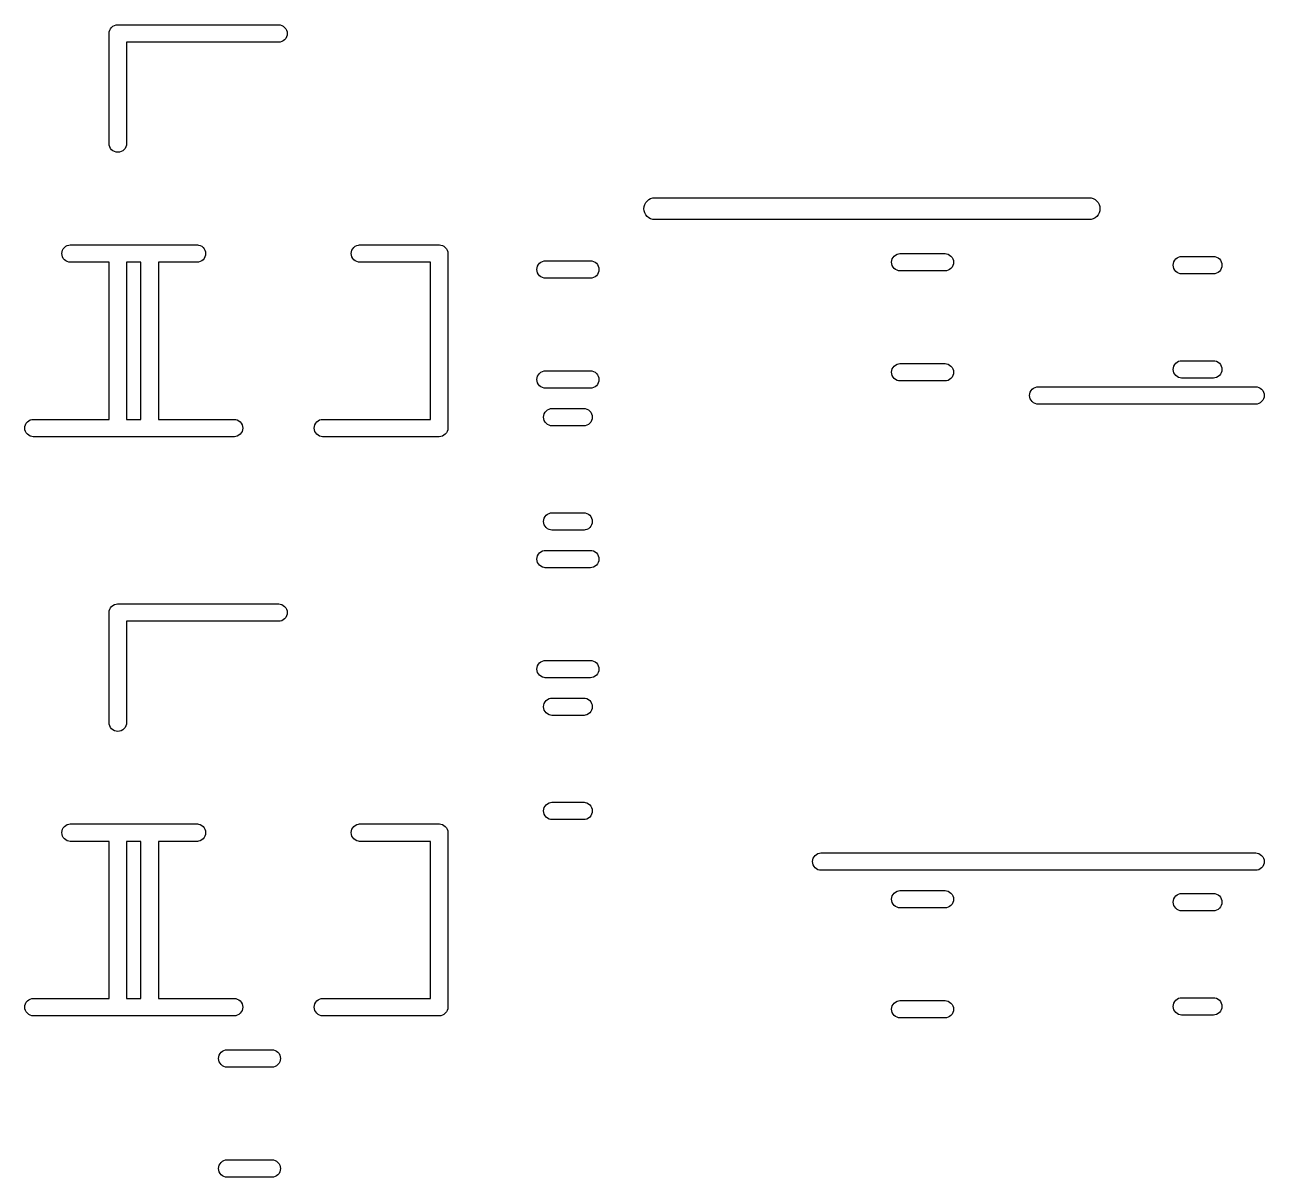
# Model space of a CAD drawing. Extents: x 0.47 to 2.43, y -7.79 to -4.92.
# Drawn here: x 0.8838 to 1.2209, y -7.785 to -7.4716 of the extents above; entities that cross this region are included whole.
import ezdxf

# ---------------------------------------------------------------- set-up
doc = ezdxf.new("R2010")
doc.units = 0
doc.header["$MEASUREMENT"] = 0
doc.layers.add('BLACK', color=7, linetype='CONTINUOUS')

msp = doc.modelspace()

# ---------------------------------------------------------------- linework, layer by layer
at = {"layer": 'BLACK', "linetype": 'CONTINUOUS'}
for p, q in [((0.906681, -7.47402), (0.906727, -7.47355)), ((0.906693, -7.47413), (0.906681, -7.47402)), ((0.906693, -7.50405), (0.906693, -7.47413)), ((0.906727, -7.47355), (0.906862, -7.47311)), ((0.906862, -7.47311), (0.907082, -7.4727)), ((0.907082, -7.4727), (0.907377, -7.47234)), ((0.907377, -7.47234), (0.907736, -7.47204)), ((0.907736, -7.47204), (0.908147, -7.47182)), ((0.908147, -7.47182), (0.908592, -7.47169)), ((0.908592, -7.47169), (0.908939, -7.47165)), ((0.908939, -7.47165), (0.909055, -7.47164)), ((0.908939, -7.47165), (0.908939, -7.47165)), ((0.909055, -7.47164), (0.909171, -7.47165)), ((0.909171, -7.47165), (0.952872, -7.47165)), ((0.952872, -7.47165), (0.953219, -7.47169)), ((0.953219, -7.47169), (0.953664, -7.47182)), ((0.953664, -7.47182), (0.954075, -7.47204)), ((0.954075, -7.47204), (0.954434, -7.47234)), ((0.954434, -7.47234), (0.954729, -7.4727)), ((0.954729, -7.4727), (0.954949, -7.47311)), ((0.954949, -7.47311), (0.955084, -7.47355)), ((0.955084, -7.47355), (0.95513, -7.47402)), ((0.95513, -7.47402), (0.955084, -7.47448)), ((0.952872, -7.47638), (0.911417, -7.47638)), ((0.911417, -7.47638), (0.911417, -7.50405)), ((0.953219, -7.47634), (0.952872, -7.47638)), ((0.953664, -7.47621), (0.953219, -7.47634)), ((0.954075, -7.47599), (0.953664, -7.47621)), ((0.954434, -7.47569), (0.954075, -7.47599)), ((0.954729, -7.47533), (0.954434, -7.47569)), ((0.954949, -7.47492), (0.954729, -7.47533)), ((0.955084, -7.47448), (0.954949, -7.47492)), ((0.906727, -7.5044), (0.906693, -7.50405)), ((0.906862, -7.50485), (0.906727, -7.5044)), ((0.911383, -7.5044), (0.911248, -7.50485)), ((0.911417, -7.50405), (0.911383, -7.5044)), ((0.907082, -7.50526), (0.906862, -7.50485)), ((0.907377, -7.50562), (0.907082, -7.50526)), ((0.907736, -7.50591), (0.907377, -7.50562)), ((0.908147, -7.50613), (0.907736, -7.50591)), ((0.908592, -7.50627), (0.908147, -7.50613)), ((0.909055, -7.50631), (0.908592, -7.50627)), ((0.909518, -7.50627), (0.909055, -7.50631)), ((0.909963, -7.50613), (0.909518, -7.50627)), ((0.910374, -7.50591), (0.909963, -7.50613)), ((0.910734, -7.50562), (0.910374, -7.50591)), ((0.911029, -7.50526), (0.910734, -7.50562)), ((0.911248, -7.50485), (0.911029, -7.50526)), ((1.05215, -7.52165), (1.05221, -7.52107)), ((1.05221, -7.52107), (1.05238, -7.52052)), ((1.05238, -7.52052), (1.05265, -7.52001)), ((1.05265, -7.52001), (1.05302, -7.51956)), ((1.05302, -7.51956), (1.05347, -7.51919)), ((1.05347, -7.51919), (1.05398, -7.51891)), ((1.05398, -7.51891), (1.05454, -7.51874)), ((1.05454, -7.51874), (1.05497, -7.5187)), ((1.05497, -7.5187), (1.17337, -7.5187)), ((1.17337, -7.5187), (1.17381, -7.51874)), ((1.17381, -7.51874), (1.17436, -7.51891)), ((1.17436, -7.51891), (1.17488, -7.51919)), ((1.17488, -7.51919), (1.17533, -7.51956)), ((1.17533, -7.51956), (1.1757, -7.52001)), ((1.1757, -7.52001), (1.17597, -7.52052)), ((1.17597, -7.52052), (1.17614, -7.52107)), ((1.17614, -7.52107), (1.1762, -7.52165)), ((1.05221, -7.52223), (1.05215, -7.52165)), ((1.05238, -7.52279), (1.05221, -7.52223)), ((1.05265, -7.5233), (1.05238, -7.52279)), ((1.05302, -7.52375), (1.05265, -7.5233)), ((1.05347, -7.52412), (1.05302, -7.52375)), ((1.05398, -7.52439), (1.05347, -7.52412)), ((1.05454, -7.52456), (1.05398, -7.52439)), ((1.05497, -7.52461), (1.05454, -7.52456)), ((1.17337, -7.52461), (1.05497, -7.52461)), ((1.17381, -7.52456), (1.17337, -7.52461)), ((1.17436, -7.52439), (1.17381, -7.52456)), ((1.17488, -7.52412), (1.17436, -7.52439)), ((1.17533, -7.52375), (1.17488, -7.52412)), ((1.1757, -7.5233), (1.17533, -7.52375)), ((1.17597, -7.52279), (1.1757, -7.5233)), ((1.17614, -7.52223), (1.17597, -7.52279)), ((1.1762, -7.52165), (1.17614, -7.52223)), ((0.908939, -7.5315), (0.909055, -7.53148)), ((0.909055, -7.53148), (0.909171, -7.5315)), ((0.917601, -7.5315), (0.917717, -7.53148)), ((0.917717, -7.53148), (0.917832, -7.5315)), ((0.996341, -7.5315), (0.996457, -7.53148)), ((0.996457, -7.53148), (0.996573, -7.5315)), ((0.893826, -7.53386), (0.893872, -7.5334)), ((0.893872, -7.53432), (0.893826, -7.53386)), ((0.893872, -7.5334), (0.894007, -7.53295)), ((0.894007, -7.53477), (0.893872, -7.53432)), ((0.894007, -7.53295), (0.894226, -7.53254)), ((0.894226, -7.53518), (0.894007, -7.53477)), ((0.894226, -7.53254), (0.894521, -7.53218)), ((0.894521, -7.53218), (0.894881, -7.53188)), ((0.894881, -7.53188), (0.895291, -7.53167)), ((0.895291, -7.53167), (0.895737, -7.53153)), ((0.895737, -7.53153), (0.896084, -7.5315)), ((0.896084, -7.5315), (0.908939, -7.5315)), ((0.909171, -7.5315), (0.917601, -7.5315)), ((0.917832, -7.5315), (0.930688, -7.5315)), ((0.930688, -7.5315), (0.931035, -7.53153)), ((0.931035, -7.53153), (0.93148, -7.53167)), ((0.93148, -7.53167), (0.931891, -7.53188)), ((0.931891, -7.53188), (0.93225, -7.53218)), ((0.93225, -7.53218), (0.932546, -7.53254)), ((0.932546, -7.53254), (0.932765, -7.53295)), ((0.932765, -7.53477), (0.932546, -7.53518)), ((0.932765, -7.53295), (0.9329, -7.5334)), ((0.9329, -7.53432), (0.932765, -7.53477)), ((0.9329, -7.5334), (0.932946, -7.53386)), ((0.932946, -7.53386), (0.9329, -7.53432)), ((0.972566, -7.53386), (0.972612, -7.5334)), ((0.972612, -7.53432), (0.972566, -7.53386)), ((0.972612, -7.5334), (0.972747, -7.53295)), ((0.972747, -7.53477), (0.972612, -7.53432)), ((0.972747, -7.53295), (0.972966, -7.53254)), ((0.972966, -7.53518), (0.972747, -7.53477)), ((0.972966, -7.53254), (0.973261, -7.53218)), ((0.973261, -7.53218), (0.973621, -7.53188)), ((0.973621, -7.53188), (0.974031, -7.53167)), ((0.974031, -7.53167), (0.974477, -7.53153)), ((0.974477, -7.53153), (0.974824, -7.5315)), ((0.974824, -7.5315), (0.996341, -7.5315)), ((0.996573, -7.5315), (0.996573, -7.5315)), ((0.996573, -7.5315), (0.99692, -7.53153)), ((0.99692, -7.53153), (0.997365, -7.53167)), ((0.997365, -7.53167), (0.997775, -7.53188)), ((0.997775, -7.53188), (0.998135, -7.53218)), ((0.998135, -7.53218), (0.99843, -7.53254)), ((0.99843, -7.53254), (0.99865, -7.53295)), ((0.99865, -7.53295), (0.998785, -7.5334)), ((0.998785, -7.5334), (0.99883, -7.53386)), ((0.99883, -7.53386), (0.998819, -7.53397)), ((0.998819, -7.53397), (0.998819, -7.58118)), ((1.11993, -7.5349), (1.12023, -7.53454)), ((1.12023, -7.53454), (1.12059, -7.53425)), ((1.12059, -7.53425), (1.121, -7.53403)), ((1.121, -7.53403), (1.12144, -7.53389)), ((1.12144, -7.53389), (1.12179, -7.53386)), ((1.12179, -7.53386), (1.13412, -7.53386)), ((1.13412, -7.53386), (1.13446, -7.53389)), ((1.13446, -7.53389), (1.13491, -7.53403)), ((1.13491, -7.53403), (1.13532, -7.53425)), ((1.13532, -7.53425), (1.13568, -7.53454)), ((1.13568, -7.53454), (1.13598, -7.5349)), ((1.19719, -7.53503), (1.1976, -7.53481)), ((1.1976, -7.53481), (1.19805, -7.53468)), ((1.19805, -7.53468), (1.19839, -7.53465)), ((1.19839, -7.53465), (1.20712, -7.53465)), ((1.20712, -7.53465), (1.20746, -7.53468)), ((1.20746, -7.53468), (1.20791, -7.53481)), ((1.20791, -7.53481), (1.20832, -7.53503)), ((0.894521, -7.53554), (0.894226, -7.53518)), ((0.894881, -7.53583), (0.894521, -7.53554)), ((0.895291, -7.53605), (0.894881, -7.53583)), ((0.895737, -7.53619), (0.895291, -7.53605)), ((0.896084, -7.53622), (0.895737, -7.53619)), ((0.906693, -7.53622), (0.896084, -7.53622)), ((0.906693, -7.57894), (0.906693, -7.53622)), ((0.911417, -7.53622), (0.911417, -7.57894)), ((0.915354, -7.53622), (0.911417, -7.53622)), ((0.915354, -7.57894), (0.915354, -7.53622)), ((0.930688, -7.53622), (0.920079, -7.53622)), ((0.920079, -7.53622), (0.920079, -7.57894)), ((0.931035, -7.53619), (0.930688, -7.53622)), ((0.93148, -7.53605), (0.931035, -7.53619)), ((0.931891, -7.53583), (0.93148, -7.53605)), ((0.93225, -7.53554), (0.931891, -7.53583)), ((0.932546, -7.53518), (0.93225, -7.53554)), ((0.973261, -7.53554), (0.972966, -7.53518)), ((0.973621, -7.53583), (0.973261, -7.53554)), ((0.974031, -7.53605), (0.973621, -7.53583)), ((0.974477, -7.53619), (0.974031, -7.53605)), ((0.974824, -7.53622), (0.974477, -7.53619)), ((0.994094, -7.53622), (0.974824, -7.53622)), ((0.994095, -7.57894), (0.994094, -7.53622)), ((1.02307, -7.53819), (1.02312, -7.53773)), ((1.02312, -7.53865), (1.02307, -7.53819)), ((1.02312, -7.53773), (1.02325, -7.53728)), ((1.02325, -7.53728), (1.02347, -7.53687)), ((1.02347, -7.53687), (1.02377, -7.53651)), ((1.02377, -7.53651), (1.02413, -7.53622)), ((1.02413, -7.53622), (1.02454, -7.536)), ((1.02454, -7.536), (1.02498, -7.53586)), ((1.02498, -7.53586), (1.02533, -7.53583)), ((1.02533, -7.53583), (1.03766, -7.53583)), ((1.03766, -7.53583), (1.03801, -7.53586)), ((1.03801, -7.53586), (1.03845, -7.536)), ((1.03845, -7.536), (1.03886, -7.53622)), ((1.03886, -7.53622), (1.03922, -7.53651)), ((1.03922, -7.53651), (1.03952, -7.53687)), ((1.03952, -7.53687), (1.03974, -7.53728)), ((1.03974, -7.53728), (1.03987, -7.53773)), ((1.03987, -7.53773), (1.03992, -7.53819)), ((1.03992, -7.53819), (1.03987, -7.53865)), ((1.11953, -7.53622), (1.11958, -7.53576)), ((1.11958, -7.53668), (1.11953, -7.53622)), ((1.11958, -7.53576), (1.11971, -7.53531)), ((1.11971, -7.53713), (1.11958, -7.53668)), ((1.11971, -7.53531), (1.11993, -7.5349)), ((1.11993, -7.53754), (1.11971, -7.53713)), ((1.12023, -7.5379), (1.11993, -7.53754)), ((1.12059, -7.53819), (1.12023, -7.5379)), ((1.121, -7.53841), (1.12059, -7.53819)), ((1.13532, -7.53819), (1.13491, -7.53841)), ((1.13568, -7.5379), (1.13532, -7.53819)), ((1.13598, -7.53754), (1.13568, -7.5379)), ((1.13598, -7.5349), (1.13619, -7.53531)), ((1.13619, -7.53713), (1.13598, -7.53754)), ((1.13619, -7.53531), (1.13633, -7.53576)), ((1.13633, -7.53668), (1.13619, -7.53713)), ((1.13633, -7.53576), (1.13638, -7.53622)), ((1.13638, -7.53622), (1.13633, -7.53668)), ((1.19614, -7.53701), (1.19618, -7.53654)), ((1.19618, -7.53747), (1.19614, -7.53701)), ((1.19618, -7.53654), (1.19632, -7.5361)), ((1.19632, -7.53792), (1.19618, -7.53747)), ((1.19632, -7.5361), (1.19654, -7.53569)), ((1.19654, -7.53833), (1.19632, -7.53792)), ((1.19654, -7.53569), (1.19683, -7.53533)), ((1.19683, -7.53533), (1.19719, -7.53503)), ((1.20832, -7.53503), (1.20868, -7.53533)), ((1.20868, -7.53533), (1.20897, -7.53569)), ((1.20897, -7.53569), (1.20919, -7.5361)), ((1.20919, -7.53792), (1.20897, -7.53833)), ((1.20919, -7.5361), (1.20933, -7.53654)), ((1.20933, -7.53747), (1.20919, -7.53792)), ((1.20933, -7.53654), (1.20938, -7.53701)), ((1.20938, -7.53701), (1.20933, -7.53747)), ((1.02325, -7.5391), (1.02312, -7.53865)), ((1.02347, -7.53951), (1.02325, -7.5391)), ((1.02377, -7.53987), (1.02347, -7.53951)), ((1.02413, -7.54016), (1.02377, -7.53987)), ((1.02454, -7.54038), (1.02413, -7.54016)), ((1.02498, -7.54052), (1.02454, -7.54038)), ((1.02533, -7.54055), (1.02498, -7.54052)), ((1.03766, -7.54055), (1.02533, -7.54055)), ((1.03801, -7.54052), (1.03766, -7.54055)), ((1.03845, -7.54038), (1.03801, -7.54052)), ((1.03886, -7.54016), (1.03845, -7.54038)), ((1.03922, -7.53987), (1.03886, -7.54016)), ((1.03952, -7.53951), (1.03922, -7.53987)), ((1.03974, -7.5391), (1.03952, -7.53951)), ((1.03987, -7.53865), (1.03974, -7.5391)), ((1.12144, -7.53855), (1.121, -7.53841)), ((1.12179, -7.53858), (1.12144, -7.53855)), ((1.13412, -7.53858), (1.12179, -7.53858)), ((1.13446, -7.53855), (1.13412, -7.53858)), ((1.13491, -7.53841), (1.13446, -7.53855)), ((1.19683, -7.53869), (1.19654, -7.53833)), ((1.19719, -7.53898), (1.19683, -7.53869)), ((1.1976, -7.5392), (1.19719, -7.53898)), ((1.19805, -7.53934), (1.1976, -7.5392)), ((1.19839, -7.53937), (1.19805, -7.53934)), ((1.20712, -7.53937), (1.19839, -7.53937)), ((1.20746, -7.53934), (1.20712, -7.53937)), ((1.20791, -7.5392), (1.20746, -7.53934)), ((1.20832, -7.53898), (1.20791, -7.5392)), ((1.20868, -7.53869), (1.20832, -7.53898)), ((1.20897, -7.53833), (1.20868, -7.53869)), ((1.11971, -7.56523), (1.11993, -7.56482)), ((1.11993, -7.56482), (1.12023, -7.56446)), ((1.12023, -7.56446), (1.12059, -7.56417)), ((1.12059, -7.56417), (1.121, -7.56395)), ((1.121, -7.56395), (1.12144, -7.56381)), ((1.12144, -7.56381), (1.12179, -7.56378)), ((1.12179, -7.56378), (1.13412, -7.56378)), ((1.13412, -7.56378), (1.13446, -7.56381)), ((1.13446, -7.56381), (1.13491, -7.56395)), ((1.13491, -7.56395), (1.13532, -7.56417)), ((1.13532, -7.56417), (1.13568, -7.56446)), ((1.13568, -7.56446), (1.13598, -7.56482)), ((1.13598, -7.56482), (1.13619, -7.56523)), ((1.19614, -7.56535), (1.19618, -7.56489)), ((1.19618, -7.56489), (1.19632, -7.56445)), ((1.19632, -7.56445), (1.19654, -7.56404)), ((1.19654, -7.56404), (1.19683, -7.56368)), ((1.19683, -7.56368), (1.19719, -7.56338)), ((1.19719, -7.56338), (1.1976, -7.56316)), ((1.1976, -7.56316), (1.19805, -7.56303)), ((1.19805, -7.56303), (1.19839, -7.56299)), ((1.19839, -7.56299), (1.20712, -7.56299)), ((1.20712, -7.56299), (1.20746, -7.56303)), ((1.20746, -7.56303), (1.20791, -7.56316)), ((1.20791, -7.56316), (1.20832, -7.56338)), ((1.20832, -7.56338), (1.20868, -7.56368)), ((1.20868, -7.56368), (1.20897, -7.56404)), ((1.20897, -7.56404), (1.20919, -7.56445)), ((1.20919, -7.56445), (1.20933, -7.56489)), ((1.20933, -7.56489), (1.20938, -7.56535)), ((1.02307, -7.56811), (1.02312, -7.56765)), ((1.02312, -7.56857), (1.02307, -7.56811)), ((1.02312, -7.56765), (1.02325, -7.5672)), ((1.02325, -7.5672), (1.02347, -7.56679)), ((1.02347, -7.56679), (1.02377, -7.56643)), ((1.02377, -7.56643), (1.02413, -7.56614)), ((1.02413, -7.56614), (1.02454, -7.56592)), ((1.02454, -7.56592), (1.02498, -7.56578)), ((1.02498, -7.56578), (1.02533, -7.56575)), ((1.02533, -7.56575), (1.03766, -7.56575)), ((1.03766, -7.56575), (1.03801, -7.56578)), ((1.03801, -7.56578), (1.03845, -7.56592)), ((1.03845, -7.56592), (1.03886, -7.56614)), ((1.03886, -7.56614), (1.03922, -7.56643)), ((1.03922, -7.56643), (1.03952, -7.56679)), ((1.03952, -7.56679), (1.03974, -7.5672)), ((1.03974, -7.5672), (1.03987, -7.56765)), ((1.03987, -7.56765), (1.03992, -7.56811)), ((1.03992, -7.56811), (1.03987, -7.56857)), ((1.11953, -7.56614), (1.11958, -7.56568)), ((1.11958, -7.5666), (1.11953, -7.56614)), ((1.11958, -7.56568), (1.11971, -7.56523)), ((1.11971, -7.56705), (1.11958, -7.5666)), ((1.11993, -7.56746), (1.11971, -7.56705)), ((1.12023, -7.56782), (1.11993, -7.56746)), ((1.12059, -7.56812), (1.12023, -7.56782)), ((1.121, -7.56833), (1.12059, -7.56812)), ((1.12144, -7.56847), (1.121, -7.56833)), ((1.12179, -7.5685), (1.12144, -7.56847)), ((1.13412, -7.5685), (1.12179, -7.5685)), ((1.13446, -7.56847), (1.13412, -7.5685)), ((1.13491, -7.56833), (1.13446, -7.56847)), ((1.13532, -7.56812), (1.13491, -7.56833)), ((1.13568, -7.56782), (1.13532, -7.56812)), ((1.13598, -7.56746), (1.13568, -7.56782)), ((1.13619, -7.56705), (1.13598, -7.56746)), ((1.13619, -7.56523), (1.13633, -7.56568)), ((1.13633, -7.5666), (1.13619, -7.56705)), ((1.13633, -7.56568), (1.13638, -7.56614)), ((1.13638, -7.56614), (1.13633, -7.5666)), ((1.19618, -7.56582), (1.19614, -7.56535)), ((1.19632, -7.56626), (1.19618, -7.56582)), ((1.19654, -7.56667), (1.19632, -7.56626)), ((1.19683, -7.56703), (1.19654, -7.56667)), ((1.19719, -7.56733), (1.19683, -7.56703)), ((1.1976, -7.56755), (1.19719, -7.56733)), ((1.19805, -7.56768), (1.1976, -7.56755)), ((1.19839, -7.56772), (1.19805, -7.56768)), ((1.20712, -7.56772), (1.19839, -7.56772)), ((1.20746, -7.56768), (1.20712, -7.56772)), ((1.20791, -7.56755), (1.20746, -7.56768)), ((1.20832, -7.56733), (1.20791, -7.56755)), ((1.20868, -7.56703), (1.20832, -7.56733)), ((1.20897, -7.56667), (1.20868, -7.56703)), ((1.20919, -7.56626), (1.20897, -7.56667)), ((1.20933, -7.56582), (1.20919, -7.56626)), ((1.20938, -7.56535), (1.20933, -7.56582)), ((1.02325, -7.56902), (1.02312, -7.56857)), ((1.02347, -7.56943), (1.02325, -7.56902)), ((1.02377, -7.56979), (1.02347, -7.56943)), ((1.02413, -7.57008), (1.02377, -7.56979)), ((1.02454, -7.5703), (1.02413, -7.57008)), ((1.02498, -7.57044), (1.02454, -7.5703)), ((1.02533, -7.57047), (1.02498, -7.57044)), ((1.03766, -7.57047), (1.02533, -7.57047)), ((1.03801, -7.57044), (1.03766, -7.57047)), ((1.03845, -7.5703), (1.03801, -7.57044)), ((1.03886, -7.57008), (1.03845, -7.5703)), ((1.03922, -7.56979), (1.03886, -7.57008)), ((1.03952, -7.56943), (1.03922, -7.56979)), ((1.03974, -7.56902), (1.03952, -7.56943)), ((1.03987, -7.56857), (1.03974, -7.56902)), ((1.15712, -7.57198), (1.15726, -7.57153)), ((1.15726, -7.57153), (1.15748, -7.57112)), ((1.15748, -7.57112), (1.15777, -7.57076)), ((1.15777, -7.57076), (1.15813, -7.57047)), ((1.15813, -7.57047), (1.15854, -7.57025)), ((1.15854, -7.57025), (1.15899, -7.57011)), ((1.15899, -7.57011), (1.15933, -7.57008)), ((1.15933, -7.57008), (1.21862, -7.57008)), ((1.21862, -7.57008), (1.21897, -7.57011)), ((1.21897, -7.57011), (1.21941, -7.57025)), ((1.21941, -7.57025), (1.21982, -7.57047)), ((1.21982, -7.57047), (1.22018, -7.57076)), ((1.22018, -7.57076), (1.22048, -7.57112)), ((1.22048, -7.57112), (1.2207, -7.57153)), ((1.2207, -7.57153), (1.22083, -7.57198)), ((1.15708, -7.57244), (1.15712, -7.57198)), ((1.15712, -7.5729), (1.15708, -7.57244)), ((1.15726, -7.57335), (1.15712, -7.5729)), ((1.15748, -7.57376), (1.15726, -7.57335)), ((1.15777, -7.57412), (1.15748, -7.57376)), ((1.15813, -7.57441), (1.15777, -7.57412)), ((1.15854, -7.57463), (1.15813, -7.57441)), ((1.15899, -7.57477), (1.15854, -7.57463)), ((1.15933, -7.5748), (1.15899, -7.57477)), ((1.21862, -7.5748), (1.15933, -7.5748)), ((1.21897, -7.57477), (1.21862, -7.5748)), ((1.21941, -7.57463), (1.21897, -7.57477)), ((1.21982, -7.57441), (1.21941, -7.57463)), ((1.22018, -7.57412), (1.21982, -7.57441)), ((1.22048, -7.57376), (1.22018, -7.57412)), ((1.2207, -7.57335), (1.22048, -7.57376)), ((1.22083, -7.5729), (1.2207, -7.57335)), ((1.22083, -7.57198), (1.22088, -7.57244)), ((1.22088, -7.57244), (1.22083, -7.5729)), ((1.02488, -7.57835), (1.02492, -7.57788)), ((1.02492, -7.57881), (1.02488, -7.57835)), ((1.02492, -7.57788), (1.02506, -7.57744)), ((1.02506, -7.57744), (1.02528, -7.57703)), ((1.02528, -7.57703), (1.02557, -7.57667)), ((1.02557, -7.57667), (1.02593, -7.57637)), ((1.02593, -7.57637), (1.02634, -7.57615)), ((1.02634, -7.57615), (1.02679, -7.57602)), ((1.02679, -7.57602), (1.02713, -7.57598)), ((1.02713, -7.57598), (1.03586, -7.57598)), ((1.03586, -7.57598), (1.0362, -7.57602)), ((1.0362, -7.57602), (1.03665, -7.57615)), ((1.03665, -7.57615), (1.03706, -7.57637)), ((1.03706, -7.57637), (1.03742, -7.57667)), ((1.03742, -7.57667), (1.03772, -7.57703)), ((1.03772, -7.57703), (1.03793, -7.57744)), ((1.03793, -7.57744), (1.03807, -7.57788)), ((1.03807, -7.57788), (1.03812, -7.57835)), ((1.03812, -7.57835), (1.03807, -7.57881)), ((0.88375, -7.5813), (0.883795, -7.58084)), ((0.883795, -7.58176), (0.88375, -7.5813)), ((0.883795, -7.58084), (0.88393, -7.58039)), ((0.88393, -7.58221), (0.883795, -7.58176)), ((0.88393, -7.58039), (0.88415, -7.57998)), ((0.88415, -7.57998), (0.884445, -7.57962)), ((0.884445, -7.57962), (0.884805, -7.57933)), ((0.884805, -7.57933), (0.885215, -7.57911)), ((0.885215, -7.57911), (0.88566, -7.57897)), ((0.88566, -7.57897), (0.886007, -7.57894)), ((0.886007, -7.57894), (0.906693, -7.57894)), ((0.911417, -7.57894), (0.915354, -7.57894)), ((0.920079, -7.57894), (0.940764, -7.57894)), ((0.940764, -7.57894), (0.941111, -7.57897)), ((0.941111, -7.57897), (0.941557, -7.57911)), ((0.941557, -7.57911), (0.941967, -7.57933)), ((0.941967, -7.57933), (0.942327, -7.57962)), ((0.942327, -7.57962), (0.942622, -7.57998)), ((0.942622, -7.57998), (0.942841, -7.58039)), ((0.942841, -7.58039), (0.942976, -7.58084)), ((0.942976, -7.58176), (0.942841, -7.58221)), ((0.942976, -7.58084), (0.943022, -7.5813)), ((0.943022, -7.5813), (0.942976, -7.58176)), ((0.96249, -7.5813), (0.962535, -7.58084)), ((0.962535, -7.58176), (0.96249, -7.5813)), ((0.962535, -7.58084), (0.96267, -7.58039)), ((0.96267, -7.58221), (0.962535, -7.58176)), ((0.96267, -7.58039), (0.96289, -7.57998)), ((0.96289, -7.57998), (0.963185, -7.57962)), ((0.963185, -7.57962), (0.963545, -7.57933)), ((0.963545, -7.57933), (0.963955, -7.57911)), ((0.963955, -7.57911), (0.9644, -7.57897)), ((0.9644, -7.57897), (0.964747, -7.57894)), ((0.964747, -7.57894), (0.994095, -7.57894)), ((0.998785, -7.58176), (0.99865, -7.58221)), ((0.998819, -7.58142), (0.998785, -7.58176)), ((0.998819, -7.58118), (0.99883, -7.5813)), ((0.99883, -7.5813), (0.998819, -7.58142)), ((1.02506, -7.57925), (1.02492, -7.57881)), ((1.02528, -7.57967), (1.02506, -7.57925)), ((1.02557, -7.58002), (1.02528, -7.57967)), ((1.02593, -7.58032), (1.02557, -7.58002)), ((1.02634, -7.58054), (1.02593, -7.58032)), ((1.02679, -7.58067), (1.02634, -7.58054)), ((1.02713, -7.58071), (1.02679, -7.58067)), ((1.03586, -7.58071), (1.02713, -7.58071)), ((1.0362, -7.58067), (1.03586, -7.58071)), ((1.03665, -7.58054), (1.0362, -7.58067)), ((1.03706, -7.58032), (1.03665, -7.58054)), ((1.03742, -7.58002), (1.03706, -7.58032)), ((1.03772, -7.57967), (1.03742, -7.58002)), ((1.03793, -7.57925), (1.03772, -7.57967)), ((1.03807, -7.57881), (1.03793, -7.57925)), ((0.88415, -7.58262), (0.88393, -7.58221)), ((0.884445, -7.58298), (0.88415, -7.58262)), ((0.884805, -7.58327), (0.884445, -7.58298)), ((0.885215, -7.58349), (0.884805, -7.58327)), ((0.88566, -7.58363), (0.885215, -7.58349)), ((0.886007, -7.58366), (0.88566, -7.58363)), ((0.908939, -7.58366), (0.886007, -7.58366)), ((0.909055, -7.58367), (0.908939, -7.58366)), ((0.909171, -7.58366), (0.909055, -7.58367)), ((0.917601, -7.58366), (0.909171, -7.58366)), ((0.917717, -7.58367), (0.917601, -7.58366)), ((0.917833, -7.58366), (0.917717, -7.58367)), ((0.940764, -7.58366), (0.917833, -7.58366)), ((0.941111, -7.58363), (0.940764, -7.58366)), ((0.941557, -7.58349), (0.941111, -7.58363)), ((0.941967, -7.58327), (0.941557, -7.58349)), ((0.942327, -7.58298), (0.941967, -7.58327)), ((0.942622, -7.58262), (0.942327, -7.58298)), ((0.942841, -7.58221), (0.942622, -7.58262)), ((0.96289, -7.58262), (0.96267, -7.58221)), ((0.963185, -7.58298), (0.96289, -7.58262)), ((0.963545, -7.58327), (0.963185, -7.58298)), ((0.963955, -7.58349), (0.963545, -7.58327)), ((0.9644, -7.58363), (0.963955, -7.58349)), ((0.964747, -7.58366), (0.9644, -7.58363)), ((0.996341, -7.58366), (0.964747, -7.58366)), ((0.996457, -7.58367), (0.996341, -7.58366)), ((0.99692, -7.58363), (0.996457, -7.58367)), ((0.997365, -7.58349), (0.99692, -7.58363)), ((0.997775, -7.58327), (0.997365, -7.58349)), ((0.998135, -7.58298), (0.997775, -7.58327)), ((0.99843, -7.58262), (0.998135, -7.58298)), ((0.99865, -7.58221), (0.99843, -7.58262)), ((1.02506, -7.60578), (1.02528, -7.60537)), ((1.02528, -7.60537), (1.02557, -7.60501)), ((1.02557, -7.60501), (1.02593, -7.60472)), ((1.02593, -7.60472), (1.02634, -7.6045)), ((1.02634, -7.6045), (1.02679, -7.60436)), ((1.02679, -7.60436), (1.02713, -7.60433)), ((1.02713, -7.60433), (1.03586, -7.60433)), ((1.03586, -7.60433), (1.0362, -7.60436)), ((1.0362, -7.60436), (1.03665, -7.6045)), ((1.03665, -7.6045), (1.03706, -7.60472)), ((1.03706, -7.60472), (1.03742, -7.60501)), ((1.03742, -7.60501), (1.03772, -7.60537)), ((1.03772, -7.60537), (1.03793, -7.60578)), ((1.02488, -7.60669), (1.02492, -7.60623)), ((1.02492, -7.60716), (1.02488, -7.60669)), ((1.02492, -7.60623), (1.02506, -7.60578)), ((1.02506, -7.6076), (1.02492, -7.60716)), ((1.02528, -7.60801), (1.02506, -7.6076)), ((1.02557, -7.60837), (1.02528, -7.60801)), ((1.02593, -7.60867), (1.02557, -7.60837)), ((1.02634, -7.60889), (1.02593, -7.60867)), ((1.02679, -7.60902), (1.02634, -7.60889)), ((1.02713, -7.60906), (1.02679, -7.60902)), ((1.0362, -7.60902), (1.03586, -7.60906)), ((1.03665, -7.60889), (1.0362, -7.60902)), ((1.03706, -7.60867), (1.03665, -7.60889)), ((1.03742, -7.60837), (1.03706, -7.60867)), ((1.03772, -7.60801), (1.03742, -7.60837)), ((1.03793, -7.6076), (1.03772, -7.60801)), ((1.03793, -7.60578), (1.03807, -7.60623)), ((1.03807, -7.60716), (1.03793, -7.6076)), ((1.03807, -7.60623), (1.03812, -7.60669)), ((1.03812, -7.60669), (1.03807, -7.60716)), ((1.03586, -7.60906), (1.02713, -7.60906)), ((1.02325, -7.61602), (1.02347, -7.61561)), ((1.02347, -7.61561), (1.02377, -7.61525)), ((1.02377, -7.61525), (1.02413, -7.61496)), ((1.02413, -7.61496), (1.02454, -7.61474)), ((1.02454, -7.61474), (1.02498, -7.6146)), ((1.02498, -7.6146), (1.02533, -7.61457)), ((1.02533, -7.61457), (1.03766, -7.61457)), ((1.03766, -7.61457), (1.03801, -7.6146)), ((1.03801, -7.6146), (1.03845, -7.61474)), ((1.03845, -7.61474), (1.03886, -7.61496)), ((1.03886, -7.61496), (1.03922, -7.61525)), ((1.03922, -7.61525), (1.03952, -7.61561)), ((1.03952, -7.61561), (1.03974, -7.61602)), ((1.02307, -7.61693), (1.02312, -7.61647)), ((1.02312, -7.61739), (1.02307, -7.61693)), ((1.02312, -7.61647), (1.02325, -7.61602)), ((1.02325, -7.61784), (1.02312, -7.61739)), ((1.02347, -7.61825), (1.02325, -7.61784)), ((1.02377, -7.61861), (1.02347, -7.61825)), ((1.02413, -7.6189), (1.02377, -7.61861)), ((1.02454, -7.61912), (1.02413, -7.6189)), ((1.02498, -7.61926), (1.02454, -7.61912)), ((1.03845, -7.61912), (1.03801, -7.61926)), ((1.03886, -7.6189), (1.03845, -7.61912)), ((1.03922, -7.61861), (1.03886, -7.6189)), ((1.03952, -7.61825), (1.03922, -7.61861)), ((1.03974, -7.61784), (1.03952, -7.61825)), ((1.03974, -7.61602), (1.03987, -7.61647)), ((1.03987, -7.61739), (1.03974, -7.61784)), ((1.03987, -7.61647), (1.03992, -7.61693)), ((1.03992, -7.61693), (1.03987, -7.61739)), ((1.02533, -7.61929), (1.02498, -7.61926)), ((1.03766, -7.61929), (1.02533, -7.61929)), ((1.03801, -7.61926), (1.03766, -7.61929)), ((0.908147, -7.6293), (0.908592, -7.62917)), ((0.908592, -7.62917), (0.908939, -7.62913)), ((0.908939, -7.62913), (0.909055, -7.62912)), ((0.908939, -7.62913), (0.908939, -7.62913)), ((0.909055, -7.62912), (0.909171, -7.62913)), ((0.909171, -7.62913), (0.952872, -7.62913)), ((0.952872, -7.62913), (0.953219, -7.62917)), ((0.953219, -7.62917), (0.953664, -7.6293)), ((0.906681, -7.6315), (0.906727, -7.63103)), ((0.906693, -7.63161), (0.906681, -7.6315)), ((0.906693, -7.66153), (0.906693, -7.63161)), ((0.906727, -7.63103), (0.906862, -7.63059)), ((0.906862, -7.63059), (0.907082, -7.63018)), ((0.907082, -7.63018), (0.907377, -7.62982)), ((0.907377, -7.62982), (0.907736, -7.62952)), ((0.907736, -7.62952), (0.908147, -7.6293)), ((0.953664, -7.6293), (0.954075, -7.62952)), ((0.954075, -7.62952), (0.954434, -7.62982)), ((0.954434, -7.62982), (0.954729, -7.63018)), ((0.954729, -7.63018), (0.954949, -7.63059)), ((0.954949, -7.6324), (0.954729, -7.63281)), ((0.954949, -7.63059), (0.955084, -7.63103)), ((0.955084, -7.63196), (0.954949, -7.6324)), ((0.955084, -7.63103), (0.95513, -7.6315)), ((0.95513, -7.6315), (0.955084, -7.63196)), ((0.952872, -7.63386), (0.911417, -7.63386)), ((0.911417, -7.63386), (0.911417, -7.66153)), ((0.953219, -7.63382), (0.952872, -7.63386)), ((0.953664, -7.63369), (0.953219, -7.63382)), ((0.954075, -7.63347), (0.953664, -7.63369)), ((0.954434, -7.63317), (0.954075, -7.63347)), ((0.954729, -7.63281), (0.954434, -7.63317)), ((1.02312, -7.64639), (1.02325, -7.64594)), ((1.02325, -7.64594), (1.02347, -7.64553)), ((1.02347, -7.64553), (1.02377, -7.64517)), ((1.02377, -7.64517), (1.02413, -7.64488)), ((1.02413, -7.64488), (1.02454, -7.64466)), ((1.02454, -7.64466), (1.02498, -7.64452)), ((1.02498, -7.64452), (1.02533, -7.64449)), ((1.02533, -7.64449), (1.03766, -7.64449)), ((1.03766, -7.64449), (1.03801, -7.64452)), ((1.03801, -7.64452), (1.03845, -7.64466)), ((1.03845, -7.64466), (1.03886, -7.64488)), ((1.03886, -7.64488), (1.03922, -7.64517)), ((1.03922, -7.64517), (1.03952, -7.64553)), ((1.03952, -7.64553), (1.03974, -7.64594)), ((1.03974, -7.64594), (1.03987, -7.64639)), ((1.02307, -7.64685), (1.02312, -7.64639)), ((1.02312, -7.64731), (1.02307, -7.64685)), ((1.02325, -7.64776), (1.02312, -7.64731)), ((1.02347, -7.64817), (1.02325, -7.64776)), ((1.02377, -7.64853), (1.02347, -7.64817)), ((1.02413, -7.64882), (1.02377, -7.64853)), ((1.02454, -7.64904), (1.02413, -7.64882)), ((1.02498, -7.64918), (1.02454, -7.64904)), ((1.02533, -7.64921), (1.02498, -7.64918)), ((1.03766, -7.64921), (1.02533, -7.64921)), ((1.03801, -7.64918), (1.03766, -7.64921)), ((1.03845, -7.64904), (1.03801, -7.64918)), ((1.03886, -7.64882), (1.03845, -7.64904)), ((1.03922, -7.64853), (1.03886, -7.64882)), ((1.03952, -7.64817), (1.03922, -7.64853)), ((1.03974, -7.64776), (1.03952, -7.64817)), ((1.03987, -7.64731), (1.03974, -7.64776)), ((1.03987, -7.64639), (1.03992, -7.64685)), ((1.03992, -7.64685), (1.03987, -7.64731)), ((1.02492, -7.65662), (1.02506, -7.65618)), ((1.02506, -7.65618), (1.02528, -7.65577)), ((1.02528, -7.65577), (1.02557, -7.65541)), ((1.02557, -7.65541), (1.02593, -7.65511)), ((1.02593, -7.65511), (1.02634, -7.65489)), ((1.02634, -7.65489), (1.02679, -7.65476)), ((1.02679, -7.65476), (1.02713, -7.65472)), ((1.02713, -7.65472), (1.03586, -7.65472)), ((1.03586, -7.65472), (1.0362, -7.65476)), ((1.0362, -7.65476), (1.03665, -7.65489)), ((1.03665, -7.65489), (1.03706, -7.65511)), ((1.03706, -7.65511), (1.03742, -7.65541)), ((1.03742, -7.65541), (1.03772, -7.65577)), ((1.03772, -7.65577), (1.03793, -7.65618)), ((1.03793, -7.65618), (1.03807, -7.65662)), ((1.02488, -7.65709), (1.02492, -7.65662)), ((1.02492, -7.65755), (1.02488, -7.65709)), ((1.02506, -7.65799), (1.02492, -7.65755)), ((1.02528, -7.65841), (1.02506, -7.65799)), ((1.02557, -7.65876), (1.02528, -7.65841)), ((1.02593, -7.65906), (1.02557, -7.65876)), ((1.02634, -7.65928), (1.02593, -7.65906)), ((1.02679, -7.65941), (1.02634, -7.65928)), ((1.02713, -7.65945), (1.02679, -7.65941)), ((1.03586, -7.65945), (1.02713, -7.65945)), ((1.0362, -7.65941), (1.03586, -7.65945)), ((1.03665, -7.65928), (1.0362, -7.65941)), ((1.03706, -7.65906), (1.03665, -7.65928)), ((1.03742, -7.65876), (1.03706, -7.65906)), ((1.03772, -7.65841), (1.03742, -7.65876)), ((1.03793, -7.65799), (1.03772, -7.65841)), ((1.03807, -7.65755), (1.03793, -7.65799)), ((1.03807, -7.65662), (1.03812, -7.65709)), ((1.03812, -7.65709), (1.03807, -7.65755)), ((0.906727, -7.66188), (0.906693, -7.66153)), ((0.906862, -7.66233), (0.906727, -7.66188)), ((0.907082, -7.66274), (0.906862, -7.66233)), ((0.907377, -7.6631), (0.907082, -7.66274)), ((0.911029, -7.66274), (0.910734, -7.6631)), ((0.911248, -7.66233), (0.911029, -7.66274)), ((0.911383, -7.66188), (0.911248, -7.66233)), ((0.911417, -7.66153), (0.911383, -7.66188)), ((0.907736, -7.66339), (0.907377, -7.6631)), ((0.908147, -7.66361), (0.907736, -7.66339)), ((0.908592, -7.66375), (0.908147, -7.66361)), ((0.909055, -7.66379), (0.908592, -7.66375)), ((0.909518, -7.66375), (0.909055, -7.66379)), ((0.909963, -7.66361), (0.909518, -7.66375)), ((0.910374, -7.66339), (0.909963, -7.66361)), ((0.910734, -7.6631), (0.910374, -7.66339)), ((1.02634, -7.68324), (1.02679, -7.68311)), ((1.02679, -7.68311), (1.02713, -7.68307)), ((1.02713, -7.68307), (1.03586, -7.68307)), ((1.03586, -7.68307), (1.0362, -7.68311)), ((1.0362, -7.68311), (1.03665, -7.68324)), ((1.02488, -7.68543), (1.02492, -7.68497)), ((1.02492, -7.6859), (1.02488, -7.68543)), ((1.02492, -7.68497), (1.02506, -7.68452)), ((1.02506, -7.68634), (1.02492, -7.6859)), ((1.02506, -7.68452), (1.02528, -7.68411)), ((1.02528, -7.68675), (1.02506, -7.68634)), ((1.02528, -7.68411), (1.02557, -7.68375)), ((1.02557, -7.68375), (1.02593, -7.68346)), ((1.02593, -7.68346), (1.02634, -7.68324)), ((1.03665, -7.68324), (1.03706, -7.68346)), ((1.03706, -7.68346), (1.03742, -7.68375)), ((1.03742, -7.68375), (1.03772, -7.68411)), ((1.03772, -7.68411), (1.03793, -7.68452)), ((1.03793, -7.68634), (1.03772, -7.68675)), ((1.03793, -7.68452), (1.03807, -7.68497)), ((1.03807, -7.6859), (1.03793, -7.68634)), ((1.03807, -7.68497), (1.03812, -7.68543)), ((1.03812, -7.68543), (1.03807, -7.6859)), ((0.894226, -7.69002), (0.894521, -7.68966)), ((0.894521, -7.68966), (0.894881, -7.68936)), ((0.894881, -7.68936), (0.895291, -7.68915)), ((0.895291, -7.68915), (0.895737, -7.68901)), ((0.895737, -7.68901), (0.896084, -7.68898)), ((0.896084, -7.68898), (0.908939, -7.68898)), ((0.908939, -7.68898), (0.909055, -7.68896)), ((0.909055, -7.68896), (0.909171, -7.68898)), ((0.909171, -7.68898), (0.917601, -7.68898)), ((0.917601, -7.68898), (0.917717, -7.68896)), ((0.917717, -7.68896), (0.917832, -7.68898)), ((0.917832, -7.68898), (0.930688, -7.68898)), ((0.930688, -7.68898), (0.931035, -7.68901)), ((0.931035, -7.68901), (0.93148, -7.68915)), ((0.93148, -7.68915), (0.931891, -7.68936)), ((0.931891, -7.68936), (0.93225, -7.68966)), ((0.93225, -7.68966), (0.932546, -7.69002)), ((0.972966, -7.69002), (0.973261, -7.68966)), ((0.973261, -7.68966), (0.973621, -7.68936)), ((0.973621, -7.68936), (0.974031, -7.68915)), ((0.974031, -7.68915), (0.974477, -7.68901)), ((0.974477, -7.68901), (0.974824, -7.68898)), ((0.974824, -7.68898), (0.996341, -7.68898)), ((0.996341, -7.68898), (0.996457, -7.68896)), ((0.996457, -7.68896), (0.996573, -7.68898)), ((0.996573, -7.68898), (0.996573, -7.68898)), ((0.996573, -7.68898), (0.99692, -7.68901)), ((0.99692, -7.68901), (0.997365, -7.68915)), ((0.997365, -7.68915), (0.997775, -7.68936)), ((0.997775, -7.68936), (0.998135, -7.68966)), ((0.998135, -7.68966), (0.99843, -7.69002)), ((1.02557, -7.68711), (1.02528, -7.68675)), ((1.02593, -7.68741), (1.02557, -7.68711)), ((1.02634, -7.68763), (1.02593, -7.68741)), ((1.02679, -7.68776), (1.02634, -7.68763)), ((1.02713, -7.6878), (1.02679, -7.68776)), ((1.03586, -7.6878), (1.02713, -7.6878)), ((1.0362, -7.68776), (1.03586, -7.6878)), ((1.03665, -7.68763), (1.0362, -7.68776)), ((1.03706, -7.68741), (1.03665, -7.68763)), ((1.03742, -7.68711), (1.03706, -7.68741)), ((1.03772, -7.68675), (1.03742, -7.68711)), ((0.893826, -7.69134), (0.893872, -7.69088)), ((0.893872, -7.6918), (0.893826, -7.69134)), ((0.893872, -7.69088), (0.894007, -7.69043)), ((0.894007, -7.69225), (0.893872, -7.6918)), ((0.894007, -7.69043), (0.894226, -7.69002)), ((0.894226, -7.69266), (0.894007, -7.69225)), ((0.894521, -7.69302), (0.894226, -7.69266)), ((0.894881, -7.69331), (0.894521, -7.69302)), ((0.93225, -7.69302), (0.931891, -7.69331)), ((0.932546, -7.69266), (0.93225, -7.69302)), ((0.932546, -7.69002), (0.932765, -7.69043)), ((0.932765, -7.69225), (0.932546, -7.69266)), ((0.932765, -7.69043), (0.9329, -7.69088)), ((0.9329, -7.6918), (0.932765, -7.69225)), ((0.9329, -7.69088), (0.932946, -7.69134)), ((0.932946, -7.69134), (0.9329, -7.6918)), ((0.972566, -7.69134), (0.972612, -7.69088)), ((0.972612, -7.6918), (0.972566, -7.69134)), ((0.972612, -7.69088), (0.972747, -7.69043)), ((0.972747, -7.69225), (0.972612, -7.6918)), ((0.972747, -7.69043), (0.972966, -7.69002)), ((0.972966, -7.69266), (0.972747, -7.69225)), ((0.973261, -7.69302), (0.972966, -7.69266)), ((0.973621, -7.69331), (0.973261, -7.69302)), ((0.99843, -7.69002), (0.99865, -7.69043)), ((0.99865, -7.69043), (0.998785, -7.69088)), ((0.998785, -7.69088), (0.99883, -7.69134)), ((0.99883, -7.69134), (0.998819, -7.69145)), ((0.998819, -7.69145), (0.998819, -7.73866)), ((0.895291, -7.69353), (0.894881, -7.69331)), ((0.895737, -7.69367), (0.895291, -7.69353)), ((0.896084, -7.6937), (0.895737, -7.69367)), ((0.906693, -7.6937), (0.896084, -7.6937)), ((0.906693, -7.73642), (0.906693, -7.6937)), ((0.911417, -7.6937), (0.911417, -7.73642)), ((0.915354, -7.6937), (0.911417, -7.6937)), ((0.915354, -7.73642), (0.915354, -7.6937)), ((0.930688, -7.6937), (0.920079, -7.6937)), ((0.920079, -7.6937), (0.920079, -7.73642)), ((0.931035, -7.69367), (0.930688, -7.6937)), ((0.93148, -7.69353), (0.931035, -7.69367)), ((0.931891, -7.69331), (0.93148, -7.69353)), ((0.974031, -7.69353), (0.973621, -7.69331)), ((0.974477, -7.69367), (0.974031, -7.69353)), ((0.974824, -7.6937), (0.974477, -7.69367)), ((0.994094, -7.6937), (0.974824, -7.6937)), ((0.994095, -7.73642), (0.994094, -7.6937)), ((1.09802, -7.69921), (1.09807, -7.69875)), ((1.09807, -7.69968), (1.09802, -7.69921)), ((1.09807, -7.69875), (1.0982, -7.6983)), ((1.0982, -7.70012), (1.09807, -7.69968)), ((1.0982, -7.6983), (1.09842, -7.69789)), ((1.09842, -7.69789), (1.09872, -7.69753)), ((1.09872, -7.69753), (1.09908, -7.69724)), ((1.09908, -7.69724), (1.09949, -7.69702)), ((1.09949, -7.69702), (1.09993, -7.69688)), ((1.09993, -7.69688), (1.10028, -7.69685)), ((1.10028, -7.69685), (1.21862, -7.69685)), ((1.21862, -7.69685), (1.21897, -7.69688)), ((1.21897, -7.69688), (1.21941, -7.69702)), ((1.21941, -7.69702), (1.21982, -7.69724)), ((1.21982, -7.69724), (1.22018, -7.69753)), ((1.22018, -7.69753), (1.22048, -7.69789)), ((1.22048, -7.69789), (1.2207, -7.6983)), ((1.2207, -7.6983), (1.22083, -7.69875)), ((1.22083, -7.69968), (1.2207, -7.70012)), ((1.22083, -7.69875), (1.22088, -7.69921)), ((1.22088, -7.69921), (1.22083, -7.69968)), ((1.09842, -7.70053), (1.0982, -7.70012)), ((1.09872, -7.70089), (1.09842, -7.70053)), ((1.09908, -7.70119), (1.09872, -7.70089)), ((1.09949, -7.70141), (1.09908, -7.70119)), ((1.09993, -7.70154), (1.09949, -7.70141)), ((1.10028, -7.70157), (1.09993, -7.70154)), ((1.21862, -7.70157), (1.10028, -7.70157)), ((1.21897, -7.70154), (1.21862, -7.70157)), ((1.21941, -7.70141), (1.21897, -7.70154)), ((1.21982, -7.70119), (1.21941, -7.70141)), ((1.22018, -7.70089), (1.21982, -7.70119)), ((1.22048, -7.70053), (1.22018, -7.70089)), ((1.2207, -7.70012), (1.22048, -7.70053)), ((1.11953, -7.70945), (1.11958, -7.70899)), ((1.11958, -7.70991), (1.11953, -7.70945)), ((1.11958, -7.70899), (1.11971, -7.70854)), ((1.11971, -7.71036), (1.11958, -7.70991)), ((1.11971, -7.70854), (1.11993, -7.70813)), ((1.11993, -7.70813), (1.12023, -7.70777)), ((1.12023, -7.70777), (1.12059, -7.70748)), ((1.12059, -7.70748), (1.121, -7.70726)), ((1.121, -7.70726), (1.12144, -7.70712)), ((1.12144, -7.70712), (1.12179, -7.70709)), ((1.12179, -7.70709), (1.13412, -7.70709)), ((1.13412, -7.70709), (1.13446, -7.70712)), ((1.13446, -7.70712), (1.13491, -7.70726)), ((1.13491, -7.70726), (1.13532, -7.70748)), ((1.13532, -7.70748), (1.13568, -7.70777)), ((1.13568, -7.70777), (1.13598, -7.70813)), ((1.13598, -7.70813), (1.13619, -7.70854)), ((1.13619, -7.70854), (1.13633, -7.70899)), ((1.13633, -7.70991), (1.13619, -7.71036)), ((1.13633, -7.70899), (1.13638, -7.70945)), ((1.13638, -7.70945), (1.13633, -7.70991)), ((1.19614, -7.71024), (1.19618, -7.70977)), ((1.19618, -7.70977), (1.19632, -7.70933)), ((1.19632, -7.70933), (1.19654, -7.70892)), ((1.19654, -7.70892), (1.19683, -7.70856)), ((1.19683, -7.70856), (1.19719, -7.70826)), ((1.19719, -7.70826), (1.1976, -7.70804)), ((1.1976, -7.70804), (1.19805, -7.70791)), ((1.19805, -7.70791), (1.19839, -7.70787)), ((1.19839, -7.70787), (1.20712, -7.70787)), ((1.20712, -7.70787), (1.20746, -7.70791)), ((1.20746, -7.70791), (1.20791, -7.70804)), ((1.20791, -7.70804), (1.20832, -7.70826)), ((1.20832, -7.70826), (1.20868, -7.70856)), ((1.20868, -7.70856), (1.20897, -7.70892)), ((1.20897, -7.70892), (1.20919, -7.70933)), ((1.20919, -7.70933), (1.20933, -7.70977)), ((1.20933, -7.70977), (1.20938, -7.71024)), ((1.11993, -7.71077), (1.11971, -7.71036)), ((1.12023, -7.71113), (1.11993, -7.71077)), ((1.12059, -7.71142), (1.12023, -7.71113)), ((1.121, -7.71164), (1.12059, -7.71142)), ((1.12144, -7.71178), (1.121, -7.71164)), ((1.12179, -7.71181), (1.12144, -7.71178)), ((1.13412, -7.71181), (1.12179, -7.71181)), ((1.13446, -7.71178), (1.13412, -7.71181)), ((1.13491, -7.71164), (1.13446, -7.71178)), ((1.13532, -7.71142), (1.13491, -7.71164)), ((1.13568, -7.71113), (1.13532, -7.71142)), ((1.13598, -7.71077), (1.13568, -7.71113)), ((1.13619, -7.71036), (1.13598, -7.71077)), ((1.19618, -7.7107), (1.19614, -7.71024)), ((1.19632, -7.71114), (1.19618, -7.7107)), ((1.19654, -7.71155), (1.19632, -7.71114)), ((1.19683, -7.71191), (1.19654, -7.71155)), ((1.19719, -7.71221), (1.19683, -7.71191)), ((1.1976, -7.71243), (1.19719, -7.71221)), ((1.19805, -7.71256), (1.1976, -7.71243)), ((1.19839, -7.7126), (1.19805, -7.71256)), ((1.20712, -7.7126), (1.19839, -7.7126)), ((1.20746, -7.71256), (1.20712, -7.7126)), ((1.20791, -7.71243), (1.20746, -7.71256)), ((1.20832, -7.71221), (1.20791, -7.71243)), ((1.20868, -7.71191), (1.20832, -7.71221)), ((1.20897, -7.71155), (1.20868, -7.71191)), ((1.20919, -7.71114), (1.20897, -7.71155)), ((1.20933, -7.7107), (1.20919, -7.71114)), ((1.20938, -7.71024), (1.20933, -7.7107)), ((0.88415, -7.73746), (0.884445, -7.7371)), ((0.884445, -7.7371), (0.884805, -7.73681)), ((0.884805, -7.73681), (0.885215, -7.73659)), ((0.885215, -7.73659), (0.88566, -7.73645)), ((0.88566, -7.73645), (0.886007, -7.73642)), ((0.886007, -7.73642), (0.906693, -7.73642)), ((0.911417, -7.73642), (0.915354, -7.73642)), ((0.920079, -7.73642), (0.940764, -7.73642)), ((0.940764, -7.73642), (0.941111, -7.73645)), ((0.941111, -7.73645), (0.941557, -7.73659)), ((0.941557, -7.73659), (0.941967, -7.73681)), ((0.941967, -7.73681), (0.942327, -7.7371)), ((0.942327, -7.7371), (0.942622, -7.73746)), ((0.96289, -7.73746), (0.963185, -7.7371)), ((0.963185, -7.7371), (0.963545, -7.73681)), ((0.963545, -7.73681), (0.963955, -7.73659)), ((0.963955, -7.73659), (0.9644, -7.73645)), ((0.9644, -7.73645), (0.964747, -7.73642)), ((0.964747, -7.73642), (0.994095, -7.73642)), ((1.121, -7.73718), (1.12144, -7.73704)), ((1.12144, -7.73704), (1.12179, -7.73701)), ((1.12179, -7.73701), (1.13412, -7.73701)), ((1.13412, -7.73701), (1.13446, -7.73704)), ((1.13446, -7.73704), (1.13491, -7.73718)), ((1.19654, -7.73726), (1.19683, -7.7369)), ((1.19683, -7.7369), (1.19719, -7.73661)), ((1.19719, -7.73661), (1.1976, -7.73639)), ((1.1976, -7.73639), (1.19805, -7.73625)), ((1.19805, -7.73625), (1.19839, -7.73622)), ((1.19839, -7.73622), (1.20712, -7.73622)), ((1.20712, -7.73622), (1.20746, -7.73625)), ((1.20746, -7.73625), (1.20791, -7.73639)), ((1.20791, -7.73639), (1.20832, -7.73661)), ((1.20832, -7.73661), (1.20868, -7.7369)), ((1.20868, -7.7369), (1.20897, -7.73726)), ((0.88375, -7.73878), (0.883795, -7.73832)), ((0.883795, -7.73924), (0.88375, -7.73878)), ((0.883795, -7.73832), (0.88393, -7.73787)), ((0.88393, -7.73969), (0.883795, -7.73924)), ((0.88393, -7.73787), (0.88415, -7.73746)), ((0.88415, -7.7401), (0.88393, -7.73969)), ((0.884445, -7.74046), (0.88415, -7.7401)), ((0.884805, -7.74075), (0.884445, -7.74046)), ((0.942327, -7.74046), (0.941967, -7.74075)), ((0.942622, -7.7401), (0.942327, -7.74046)), ((0.942622, -7.73746), (0.942841, -7.73787)), ((0.942841, -7.73969), (0.942622, -7.7401)), ((0.942841, -7.73787), (0.942976, -7.73832)), ((0.942976, -7.73924), (0.942841, -7.73969)), ((0.942976, -7.73832), (0.943022, -7.73878)), ((0.943022, -7.73878), (0.942976, -7.73924)), ((0.96249, -7.73878), (0.962535, -7.73832)), ((0.962535, -7.73924), (0.96249, -7.73878)), ((0.962535, -7.73832), (0.96267, -7.73787)), ((0.96267, -7.73969), (0.962535, -7.73924)), ((0.96267, -7.73787), (0.96289, -7.73746)), ((0.96289, -7.7401), (0.96267, -7.73969)), ((0.963185, -7.74046), (0.96289, -7.7401)), ((0.963545, -7.74075), (0.963185, -7.74046)), ((0.998135, -7.74046), (0.997775, -7.74075)), ((0.99843, -7.7401), (0.998135, -7.74046)), ((0.99865, -7.73969), (0.99843, -7.7401)), ((0.998785, -7.73924), (0.99865, -7.73969)), ((0.998819, -7.7389), (0.998785, -7.73924)), ((0.998819, -7.73866), (0.99883, -7.73878)), ((0.99883, -7.73878), (0.998819, -7.7389)), ((1.11953, -7.73937), (1.11958, -7.73891)), ((1.11958, -7.73983), (1.11953, -7.73937)), ((1.11958, -7.73891), (1.11971, -7.73846)), ((1.11971, -7.74028), (1.11958, -7.73983)), ((1.11971, -7.73846), (1.11993, -7.73805)), ((1.11993, -7.74069), (1.11971, -7.74028)), ((1.11993, -7.73805), (1.12023, -7.73769)), ((1.12023, -7.73769), (1.12059, -7.7374)), ((1.12059, -7.7374), (1.121, -7.73718)), ((1.13491, -7.73718), (1.13532, -7.7374)), ((1.13532, -7.7374), (1.13568, -7.73769)), ((1.13568, -7.73769), (1.13598, -7.73805)), ((1.13598, -7.73805), (1.13619, -7.73846)), ((1.13619, -7.74028), (1.13598, -7.74069)), ((1.13619, -7.73846), (1.13633, -7.73891)), ((1.13633, -7.73983), (1.13619, -7.74028)), ((1.13633, -7.73891), (1.13638, -7.73937)), ((1.13638, -7.73937), (1.13633, -7.73983)), ((1.19614, -7.73858), (1.19618, -7.73812)), ((1.19618, -7.73905), (1.19614, -7.73858)), ((1.19618, -7.73812), (1.19632, -7.73767)), ((1.19632, -7.73949), (1.19618, -7.73905)), ((1.19632, -7.73767), (1.19654, -7.73726)), ((1.19654, -7.7399), (1.19632, -7.73949)), ((1.19683, -7.74026), (1.19654, -7.7399)), ((1.19719, -7.74056), (1.19683, -7.74026)), ((1.20868, -7.74026), (1.20832, -7.74056)), ((1.20897, -7.7399), (1.20868, -7.74026)), ((1.20897, -7.73726), (1.20919, -7.73767)), ((1.20919, -7.73949), (1.20897, -7.7399)), ((1.20919, -7.73767), (1.20933, -7.73812)), ((1.20933, -7.73905), (1.20919, -7.73949)), ((1.20933, -7.73812), (1.20938, -7.73858)), ((1.20938, -7.73858), (1.20933, -7.73905)), ((0.885215, -7.74097), (0.884805, -7.74075)), ((0.88566, -7.74111), (0.885215, -7.74097)), ((0.886007, -7.74114), (0.88566, -7.74111)), ((0.908939, -7.74114), (0.886007, -7.74114)), ((0.909055, -7.74115), (0.908939, -7.74114)), ((0.909171, -7.74114), (0.909055, -7.74115)), ((0.917601, -7.74114), (0.909171, -7.74114)), ((0.917717, -7.74115), (0.917601, -7.74114)), ((0.917833, -7.74114), (0.917717, -7.74115)), ((0.940764, -7.74114), (0.917833, -7.74114)), ((0.941111, -7.74111), (0.940764, -7.74114)), ((0.941557, -7.74097), (0.941111, -7.74111)), ((0.941967, -7.74075), (0.941557, -7.74097)), ((0.963955, -7.74097), (0.963545, -7.74075)), ((0.9644, -7.74111), (0.963955, -7.74097)), ((0.964747, -7.74114), (0.9644, -7.74111)), ((0.996341, -7.74114), (0.964747, -7.74114)), ((0.996457, -7.74115), (0.996341, -7.74114)), ((0.99692, -7.74111), (0.996457, -7.74115)), ((0.997365, -7.74097), (0.99692, -7.74111)), ((0.997775, -7.74075), (0.997365, -7.74097)), ((1.12023, -7.74105), (1.11993, -7.74069)), ((1.12059, -7.74134), (1.12023, -7.74105)), ((1.121, -7.74156), (1.12059, -7.74134)), ((1.12144, -7.7417), (1.121, -7.74156)), ((1.12179, -7.74173), (1.12144, -7.7417)), ((1.13412, -7.74173), (1.12179, -7.74173)), ((1.13446, -7.7417), (1.13412, -7.74173)), ((1.13491, -7.74156), (1.13446, -7.7417)), ((1.13532, -7.74134), (1.13491, -7.74156)), ((1.13568, -7.74105), (1.13532, -7.74134)), ((1.13598, -7.74069), (1.13568, -7.74105)), ((1.1976, -7.74078), (1.19719, -7.74056)), ((1.19805, -7.74091), (1.1976, -7.74078)), ((1.19839, -7.74094), (1.19805, -7.74091)), ((1.20712, -7.74094), (1.19839, -7.74094)), ((1.20746, -7.74091), (1.20712, -7.74094)), ((1.20791, -7.74078), (1.20746, -7.74091)), ((1.20832, -7.74056), (1.20791, -7.74078)), ((0.937514, -7.75078), (0.937925, -7.75056)), ((0.937925, -7.75056), (0.93837, -7.75043)), ((0.93837, -7.75043), (0.938717, -7.75039)), ((0.938717, -7.75039), (0.951047, -7.75039)), ((0.951047, -7.75039), (0.951394, -7.75043)), ((0.951394, -7.75043), (0.951839, -7.75056)), ((0.951839, -7.75056), (0.952249, -7.75078)), ((0.936459, -7.75276), (0.936505, -7.75229)), ((0.936505, -7.75322), (0.936459, -7.75276)), ((0.936505, -7.75229), (0.93664, -7.75185)), ((0.93664, -7.75366), (0.936505, -7.75322)), ((0.93664, -7.75185), (0.936859, -7.75144)), ((0.936859, -7.75407), (0.93664, -7.75366)), ((0.936859, -7.75144), (0.937155, -7.75108)), ((0.937155, -7.75108), (0.937514, -7.75078)), ((0.952249, -7.75078), (0.952609, -7.75108)), ((0.952609, -7.75108), (0.952904, -7.75144)), ((0.952904, -7.75144), (0.953124, -7.75185)), ((0.953124, -7.75366), (0.952904, -7.75407)), ((0.953124, -7.75185), (0.953259, -7.75229)), ((0.953259, -7.75322), (0.953124, -7.75366)), ((0.953259, -7.75229), (0.953304, -7.75276)), ((0.953304, -7.75276), (0.953259, -7.75322)), ((0.937155, -7.75443), (0.936859, -7.75407)), ((0.937514, -7.75473), (0.937155, -7.75443)), ((0.937925, -7.75495), (0.937514, -7.75473)), ((0.93837, -7.75508), (0.937925, -7.75495)), ((0.938717, -7.75512), (0.93837, -7.75508)), ((0.951047, -7.75512), (0.938717, -7.75512)), ((0.951394, -7.75508), (0.951047, -7.75512)), ((0.951839, -7.75495), (0.951394, -7.75508)), ((0.952249, -7.75473), (0.951839, -7.75495)), ((0.952609, -7.75443), (0.952249, -7.75473)), ((0.952904, -7.75407), (0.952609, -7.75443)), ((0.937155, -7.781), (0.937514, -7.7807)), ((0.937514, -7.7807), (0.937925, -7.78048)), ((0.937925, -7.78048), (0.93837, -7.78035)), ((0.93837, -7.78035), (0.938717, -7.78031)), ((0.938717, -7.78031), (0.951047, -7.78031)), ((0.951047, -7.78031), (0.951394, -7.78035)), ((0.951394, -7.78035), (0.951839, -7.78048)), ((0.951839, -7.78048), (0.952249, -7.7807)), ((0.952249, -7.7807), (0.952609, -7.781)), ((0.936459, -7.78268), (0.936505, -7.78221)), ((0.936505, -7.78314), (0.936459, -7.78268)), ((0.936505, -7.78221), (0.93664, -7.78177)), ((0.93664, -7.78359), (0.936505, -7.78314)), ((0.93664, -7.78177), (0.936859, -7.78136)), ((0.936859, -7.784), (0.93664, -7.78359)), ((0.936859, -7.78136), (0.937155, -7.781)), ((0.937155, -7.78436), (0.936859, -7.784)), ((0.952609, -7.781), (0.952904, -7.78136)), ((0.952904, -7.784), (0.952609, -7.78436)), ((0.952904, -7.78136), (0.953124, -7.78177)), ((0.953124, -7.78359), (0.952904, -7.784)), ((0.953124, -7.78177), (0.953259, -7.78221)), ((0.953259, -7.78314), (0.953124, -7.78359)), ((0.953259, -7.78221), (0.953304, -7.78268)), ((0.953304, -7.78268), (0.953259, -7.78314)), ((0.937514, -7.78465), (0.937155, -7.78436)), ((0.937925, -7.78487), (0.937514, -7.78465)), ((0.93837, -7.78501), (0.937925, -7.78487)), ((0.938717, -7.78504), (0.93837, -7.78501)), ((0.951047, -7.78504), (0.938717, -7.78504)), ((0.951394, -7.78501), (0.951047, -7.78504)), ((0.951839, -7.78487), (0.951394, -7.78501)), ((0.952249, -7.78465), (0.951839, -7.78487)), ((0.952609, -7.78436), (0.952249, -7.78465))]:
    msp.add_line(p, q, dxfattribs=at)

doc.saveas('drawing.dxf')
